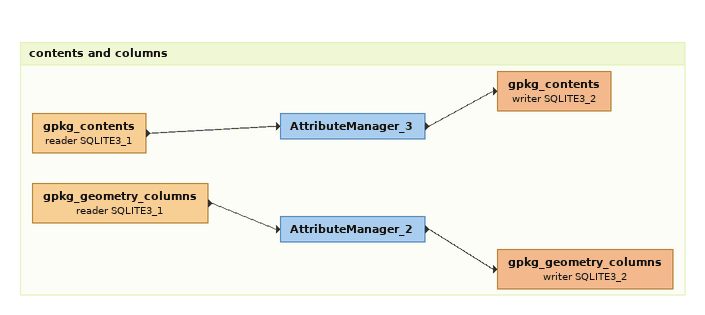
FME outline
Bookmark: contents and columns
gpkg_contents (reader SQLITE3_1)
    -> AttributeManager_3
AttributeManager_3
    -> gpkg_contents (writer SQLITE3_2)
gpkg_contents (writer SQLITE3_2)
gpkg_geometry_columns (reader SQLITE3_1)
    -> AttributeManager_2
AttributeManager_2
    -> gpkg_geometry_columns (writer SQLITE3_2)
gpkg_geometry_columns (writer SQLITE3_2)
